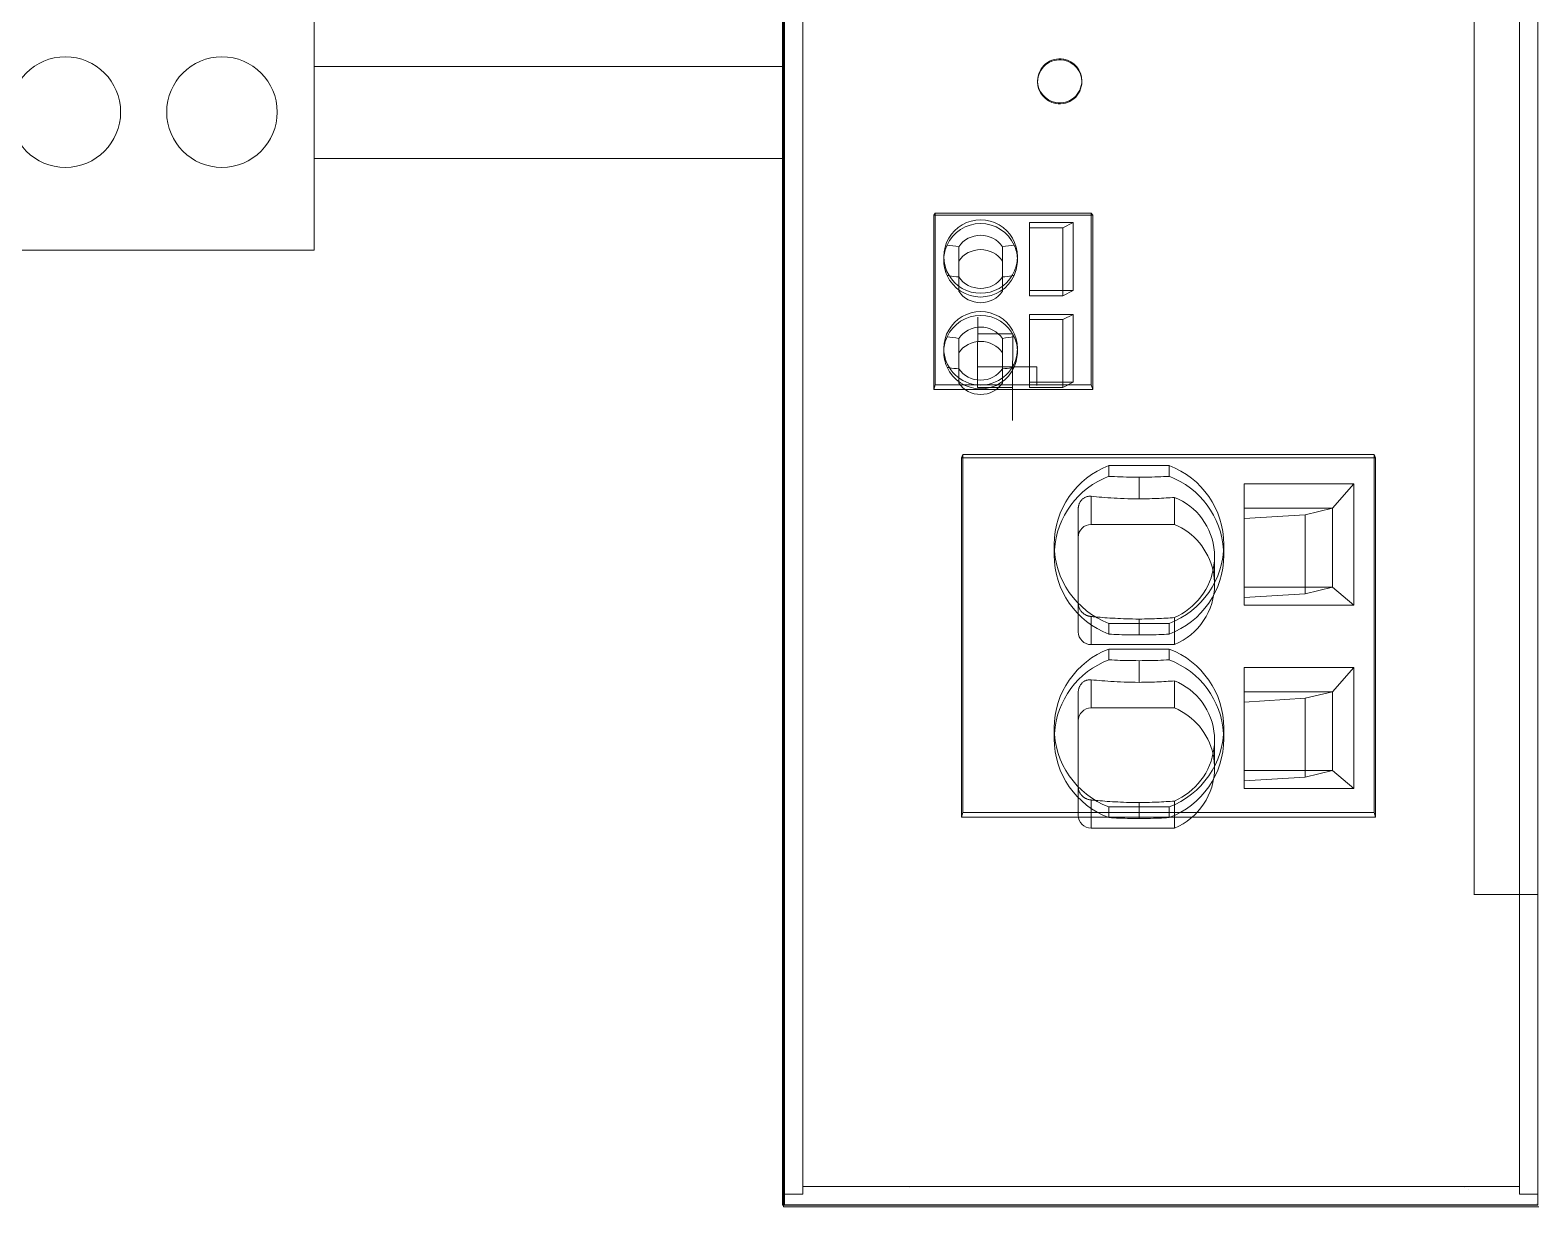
# Model space of a CAD drawing. Header units: millimetres. Extents: x 1359 to 3577, y 1333 to 3557.
# Drawn here: x 2241.2 to 2323, y 3137.1 to 3201 of the extents above; entities that cross this region are included whole.
import ezdxf

# ---------------------------------------------------------------- set-up
doc = ezdxf.new("R2010")
doc.units = ezdxf.units.MM
doc.layers.add('000-PI-Oprema', color=30, linetype='Continuous', lineweight=5)
doc.layers.add('000-SI-Oprema', color=30, linetype='Continuous', lineweight=0)
doc.layers.add('002-PI-Kabelska kanalica', color=150, linetype='Continuous')

# ---------------------------------------------------------------- blocks, each defined once
blk = doc.blocks.new('ELEC_CB')
at = {"layer": '000-SI-Oprema', "color": 0, "linetype": 'ByBlock', "lineweight": 0}
for p, q in [((-0.041, 129.967), (-0.041, -0.033)), ((-0.041, 18.517), (-0.041, 129.967)), ((0.007, 129.867), (0.007, -0.133)), ((0.007, 18.417), (0.007, 129.867)), ((0.055, 129.768), (0.055, 16.827)), ((37.505, 129.768), (37.505, 16.827)), ((40.955, 129.768), (40.955, 16.825)), ((40.959, -0.033), (40.959, 129.967)), ((40.959, 18.517), (40.959, 129.967)), ((1.055, 129.266), (1.055, 17.983)), ((39.955, 17.983), (39.955, 129.293)), ((15.217, 62.119), (15.217, 62.173)), ((13.803, 60.996), (13.803, 60.943)), ((16.203, 60.996), (16.203, 60.943)), ((14.788, 59.766), (14.788, 59.82)), ((8.169, 53.709), (8.244, 53.818)), ((8.244, 53.709), (8.169, 53.709)), ((8.169, 53.709), (8.169, 44.242)), ((8.244, 53.818), (16.717, 53.818)), ((8.244, 44.499), (8.244, 53.818)), ((16.717, 53.709), (8.244, 53.709)), ((13.357, 53.296), (13.357, 49.61)), ((15.741, 53.296), (13.357, 53.296)), ((15.741, 53.296), (15.165, 53.011)), ((15.741, 53.296), (15.741, 49.61)), ((16.792, 53.709), (16.717, 53.818)), ((16.717, 53.818), (16.717, 44.499)), ((16.792, 53.709), (16.717, 53.709)), ((16.792, 44.242), (16.792, 53.709)), ((15.165, 53.011), (13.357, 53.011)), ((15.165, 53.011), (15.165, 49.61)), ((9.518, 50.347), (9.518, 51.989)), ((11.897, 51.989), (11.897, 50.347)), ((8.707, 51.275), (8.707, 51.453)), ((12.707, 51.275), (12.707, 51.453)), ((9.518, 50.347), (9.518, 49.57)), ((11.897, 50.347), (11.897, 49.57)), ((15.741, 49.61), (13.357, 49.61)), ((13.357, 49.325), (13.357, 49.61)), ((15.165, 49.325), (13.357, 49.325)), ((15.165, 49.61), (15.165, 49.325)), ((15.165, 49.325), (15.741, 49.61)), ((13.357, 48.315), (13.357, 44.629)), ((15.741, 48.315), (13.357, 48.315)), ((15.741, 48.315), (15.165, 48.03)), ((15.741, 48.315), (15.741, 44.629)), ((10.555, 48.167), (10.542, 45.467)), ((10.555, 48.167), (10.555, 48.167)), ((15.165, 48.03), (13.357, 48.03)), ((15.165, 48.03), (15.165, 44.629)), ((9.518, 45.366), (9.518, 47.008)), ((10.551, 47.261), (12.459, 47.261)), ((11.897, 47.008), (11.897, 45.366)), ((12.446, 44.353), (12.459, 47.261)), ((8.707, 46.294), (8.707, 46.472)), ((12.707, 46.294), (12.707, 46.472)), ((9.518, 44.589), (9.518, 45.366)), ((10.538, 44.504), (10.542, 45.467)), ((10.542, 45.467), (10.542, 45.467)), ((10.542, 45.467), (13.755, 45.467)), ((11.897, 44.589), (11.897, 45.366)), ((13.755, 45.467), (13.755, 45.467)), ((13.755, 45.467), (13.755, 44.504)), ((8.244, 44.499), (8.169, 44.242)), ((8.169, 44.242), (16.792, 44.242)), ((16.717, 44.499), (8.244, 44.499)), ((10.537, 44.353), (10.538, 44.504)), ((12.446, 44.353), (10.537, 44.353)), ((12.438, 42.551), (12.446, 44.304)), ((12.446, 44.353), (12.446, 44.304)), ((15.741, 44.629), (13.357, 44.629)), ((13.357, 44.344), (13.357, 44.629)), ((15.165, 44.344), (13.357, 44.344)), ((13.755, 44.504), (13.755, 44.461)), ((15.165, 44.629), (15.165, 44.344)), ((15.165, 44.344), (15.741, 44.629)), ((16.792, 44.242), (16.717, 44.499)), ((9.744, 40.715), (9.668, 40.53)), ((9.67, 21.018), (9.668, 40.53)), ((9.668, 40.53), (9.744, 40.53)), ((9.744, 40.715), (9.744, 21.274)), ((9.744, 40.715), (32.067, 40.715)), ((9.744, 40.53), (32.067, 40.53)), ((20.942, 40.108), (17.673, 40.108)), ((17.673, 40.108), (17.673, 39.524)), ((20.942, 40.108), (20.942, 39.524)), ((32.067, 40.715), (32.143, 40.53)), ((32.067, 40.715), (32.067, 21.274)), ((32.067, 40.53), (32.143, 40.53)), ((32.141, 21.018), (32.143, 40.53)), ((17.673, 39.524), (17.823, 39.517)), ((17.823, 39.517), (17.976, 39.509)), ((17.976, 39.509), (18.132, 39.503)), ((18.132, 39.503), (18.292, 39.497)), ((18.292, 39.497), (18.455, 39.492)), ((18.455, 39.492), (18.621, 39.487)), ((18.621, 39.487), (18.79, 39.484)), ((18.79, 39.484), (18.961, 39.481)), ((18.961, 39.481), (19.134, 39.48)), ((19.134, 39.48), (19.307, 39.479)), ((19.307, 39.479), (19.481, 39.48)), ((19.307, 38.303), (19.307, 39.479)), ((19.481, 39.48), (19.654, 39.481)), ((19.654, 39.481), (19.825, 39.484)), ((19.825, 39.484), (19.994, 39.487)), ((19.994, 39.487), (20.16, 39.492)), ((20.16, 39.492), (20.323, 39.497)), ((20.323, 39.497), (20.483, 39.503)), ((20.483, 39.503), (20.639, 39.509)), ((20.639, 39.509), (20.792, 39.517)), ((20.792, 39.517), (20.942, 39.524)), ((25.007, 32.533), (25.007, 39.117)), ((30.962, 39.117), (25.007, 39.117)), ((29.807, 37.792), (30.962, 39.117)), ((30.962, 39.117), (30.962, 32.533)), ((16.008, 37.771), (16.007, 37.743)), ((16.007, 37.566), (16.007, 37.743)), ((16.009, 37.799), (16.008, 37.771)), ((16.012, 37.828), (16.009, 37.799)), ((16.015, 37.857), (16.012, 37.828)), ((16.02, 37.887), (16.015, 37.857)), ((16.026, 37.917), (16.02, 37.887)), ((16.034, 37.948), (16.026, 37.917)), ((16.043, 37.978), (16.034, 37.948)), ((16.053, 38.009), (16.043, 37.978)), ((16.065, 38.041), (16.053, 38.009)), ((16.079, 38.072), (16.065, 38.041)), ((16.095, 38.103), (16.079, 38.072)), ((16.112, 38.134), (16.095, 38.103)), ((16.132, 38.165), (16.112, 38.134)), ((16.153, 38.194), (16.132, 38.165)), ((16.176, 38.223), (16.153, 38.194)), ((16.201, 38.25), (16.176, 38.223)), ((16.227, 38.277), (16.201, 38.25)), ((16.255, 38.301), (16.227, 38.277)), ((16.283, 38.323), (16.255, 38.301)), ((16.312, 38.343), (16.283, 38.323)), ((16.341, 38.361), (16.312, 38.343)), ((16.371, 38.377), (16.341, 38.361)), ((16.401, 38.391), (16.371, 38.377)), ((16.431, 38.404), (16.401, 38.391)), ((16.461, 38.414), (16.431, 38.404)), ((16.49, 38.423), (16.461, 38.414)), ((16.519, 38.429), (16.49, 38.423)), ((16.547, 38.435), (16.519, 38.429)), ((16.575, 38.439), (16.547, 38.435)), ((16.603, 38.441), (16.575, 38.439)), ((16.63, 38.443), (16.603, 38.441)), ((16.656, 38.443), (16.63, 38.443)), ((16.682, 38.442), (16.656, 38.443)), ((16.707, 38.44), (16.682, 38.442)), ((16.707, 38.44), (16.851, 38.427)), ((16.707, 38.44), (16.707, 36.913)), ((16.851, 38.427), (16.996, 38.414)), ((16.996, 38.414), (17.145, 38.401)), ((17.145, 38.401), (17.297, 38.389)), ((17.297, 38.389), (17.454, 38.377)), ((17.454, 38.377), (17.614, 38.365)), ((17.614, 38.365), (17.779, 38.354)), ((17.779, 38.354), (17.95, 38.344)), ((17.95, 38.344), (18.127, 38.334)), ((18.127, 38.334), (18.31, 38.326)), ((18.31, 38.326), (18.498, 38.318)), ((18.498, 38.318), (18.694, 38.312)), ((18.694, 38.312), (18.895, 38.307)), ((18.895, 38.307), (19.1, 38.304)), ((19.1, 38.304), (19.307, 38.303)), ((19.307, 38.303), (19.451, 38.304)), ((19.451, 38.304), (19.595, 38.305)), ((19.595, 38.305), (19.737, 38.307)), ((19.737, 38.307), (19.878, 38.311)), ((19.878, 38.311), (20.015, 38.315)), ((20.015, 38.315), (20.149, 38.319)), ((20.149, 38.319), (20.28, 38.325)), ((20.28, 38.325), (20.408, 38.33)), ((20.408, 38.33), (20.533, 38.337)), ((20.533, 38.337), (20.656, 38.343)), ((20.656, 38.343), (20.775, 38.351)), ((20.775, 38.351), (20.892, 38.358)), ((20.892, 38.358), (21.006, 38.366)), ((21.006, 38.366), (21.118, 38.374)), ((21.118, 38.374), (21.227, 38.382)), ((21.227, 38.382), (21.227, 36.913)), ((21.448, 38.286), (21.227, 38.382)), ((21.66, 38.175), (21.448, 38.286)), ((21.865, 38.05), (21.66, 38.175)), ((22.06, 37.91), (21.865, 38.05)), ((22.245, 37.758), (22.06, 37.91)), ((22.42, 37.592), (22.245, 37.758)), ((25.007, 37.792), (29.807, 37.792)), ((28.323, 37.437), (29.807, 37.792)), ((29.807, 33.508), (29.807, 37.792)), ((16.007, 37.385), (16.007, 37.566)), ((16.007, 37.201), (16.007, 37.385)), ((16.007, 37.012), (16.007, 37.201)), ((16.007, 36.818), (16.007, 37.012)), ((21.227, 36.913), (16.707, 36.913)), ((22.583, 37.414), (22.42, 37.592)), ((22.734, 37.224), (22.583, 37.414)), ((22.871, 37.023), (22.734, 37.224)), ((22.994, 36.812), (22.871, 37.023)), ((28.323, 37.437), (25.007, 37.234)), ((28.323, 33.508), (28.323, 37.437)), ((16.007, 36.619), (16.007, 36.818)), ((16.007, 36.414), (16.007, 36.619)), ((16.007, 36.203), (16.007, 36.414)), ((16.007, 35.984), (16.007, 36.203)), ((23.102, 36.594), (22.994, 36.812)), ((23.194, 36.368), (23.102, 36.594)), ((23.27, 36.136), (23.194, 36.368)), ((23.33, 35.899), (23.27, 36.136)), ((14.707, 35.825), (14.707, 35.241)), ((16.007, 35.76), (16.007, 35.984)), ((16.007, 35.531), (16.007, 35.76)), ((16.007, 35.297), (16.007, 35.531)), ((16.007, 35.06), (16.007, 35.297)), ((23.373, 35.658), (23.33, 35.899)), ((23.399, 35.413), (23.373, 35.658)), ((23.407, 35.165), (23.399, 35.413)), ((23.907, 35.241), (23.907, 35.825)), ((16.007, 34.825), (16.007, 35.06)), ((16.007, 34.598), (16.007, 34.825)), ((16.007, 34.379), (16.007, 34.598)), ((16.007, 34.17), (16.007, 34.379)), ((23.285, 34.242), (23.338, 34.469)), ((23.338, 34.469), (23.376, 34.699)), ((23.376, 34.699), (23.4, 34.931)), ((23.4, 34.931), (23.407, 35.165)), ((23.407, 33.65), (23.407, 35.165)), ((16.007, 33.969), (16.007, 34.17)), ((16.007, 33.778), (16.007, 33.969)), ((16.007, 33.595), (16.007, 33.778)), ((16.007, 33.42), (16.007, 33.595)), ((22.928, 33.381), (23.038, 33.587)), ((23.038, 33.587), (23.134, 33.8)), ((23.134, 33.8), (23.217, 34.019)), ((23.217, 34.019), (23.285, 34.242)), ((16.007, 33.252), (16.007, 33.42)), ((16.007, 33.089), (16.007, 33.252)), ((16.007, 32.932), (16.007, 33.089)), ((16.007, 32.78), (16.007, 32.932)), ((16.007, 32.632), (16.007, 32.78)), ((22.363, 32.639), (22.521, 32.809)), ((22.521, 32.809), (22.668, 32.99)), ((22.668, 32.99), (22.804, 33.181)), ((22.804, 33.181), (22.928, 33.381)), ((25.007, 33.508), (29.807, 33.508)), ((28.323, 33.153), (25.007, 32.951)), ((28.323, 33.153), (28.323, 33.508)), ((28.323, 33.153), (29.807, 33.508)), ((30.962, 32.533), (29.807, 33.508)), ((16.007, 32.629), (16.007, 32.632)), ((16.007, 32.626), (16.007, 32.629)), ((16.007, 32.623), (16.007, 32.626)), ((16.007, 32.619), (16.007, 32.623)), ((16.007, 32.616), (16.007, 32.619)), ((16.007, 32.613), (16.007, 32.616)), ((16.007, 32.613), (16.008, 32.592)), ((16.007, 32.613), (16.007, 31.085)), ((16.008, 32.592), (16.009, 32.571)), ((16.009, 32.571), (16.011, 32.549)), ((16.011, 32.549), (16.014, 32.527)), ((16.014, 32.527), (16.018, 32.505)), ((16.018, 32.505), (16.022, 32.482)), ((16.022, 32.482), (16.028, 32.458)), ((16.028, 32.458), (16.035, 32.434)), ((16.035, 32.434), (16.043, 32.41)), ((16.043, 32.41), (16.053, 32.385)), ((16.053, 32.385), (16.064, 32.359)), ((16.064, 32.359), (16.076, 32.334)), ((16.076, 32.334), (16.089, 32.308)), ((16.089, 32.308), (16.105, 32.282)), ((16.105, 32.282), (16.121, 32.257)), ((16.121, 32.257), (16.139, 32.231)), ((16.139, 32.231), (16.159, 32.206)), ((16.159, 32.206), (16.18, 32.181)), ((16.18, 32.181), (16.202, 32.157)), ((16.202, 32.157), (16.226, 32.133)), ((16.226, 32.133), (16.25, 32.111)), ((16.25, 32.111), (16.276, 32.09)), ((16.276, 32.09), (16.301, 32.07)), ((16.301, 32.07), (16.328, 32.051)), ((16.328, 32.051), (16.354, 32.034)), ((16.354, 32.034), (16.381, 32.018)), ((16.381, 32.018), (16.408, 32.004)), ((16.408, 32.004), (16.435, 31.99)), ((16.435, 31.99), (16.461, 31.978)), ((16.461, 31.978), (16.487, 31.967)), ((16.487, 31.967), (16.513, 31.958)), ((16.513, 31.958), (16.539, 31.949)), ((16.539, 31.949), (16.564, 31.942)), ((16.564, 31.942), (16.589, 31.935)), ((16.589, 31.935), (16.614, 31.929)), ((16.614, 31.929), (16.638, 31.925)), ((16.638, 31.925), (16.662, 31.921)), ((21.227, 31.857), (21.436, 31.956)), ((21.436, 31.956), (21.637, 32.068)), ((21.637, 32.068), (21.831, 32.193)), ((21.831, 32.193), (22.017, 32.33)), ((22.017, 32.33), (22.195, 32.479)), ((22.195, 32.479), (22.363, 32.639)), ((25.007, 32.533), (30.962, 32.533)), ((16.662, 31.921), (16.685, 31.917)), ((16.685, 31.917), (16.707, 31.915)), ((16.746, 31.911), (16.707, 31.915)), ((16.707, 31.915), (16.707, 30.388)), ((16.785, 31.908), (16.746, 31.911)), ((16.825, 31.904), (16.785, 31.908)), ((16.864, 31.901), (16.825, 31.904)), ((16.904, 31.897), (16.864, 31.901)), ((16.944, 31.893), (16.904, 31.897)), ((17.067, 31.883), (16.944, 31.893)), ((17.192, 31.872), (17.067, 31.883)), ((17.32, 31.862), (17.192, 31.872)), ((17.45, 31.852), (17.32, 31.862)), ((17.584, 31.842), (17.45, 31.852)), ((17.721, 31.833), (17.584, 31.842)), ((17.673, 31.541), (17.673, 30.957)), ((17.673, 31.541), (20.942, 31.541)), ((17.862, 31.824), (17.721, 31.833)), ((18.006, 31.816), (17.862, 31.824)), ((18.154, 31.808), (18.006, 31.816)), ((18.307, 31.801), (18.154, 31.808)), ((18.464, 31.794), (18.307, 31.801)), ((18.627, 31.789), (18.464, 31.794)), ((18.793, 31.784), (18.627, 31.789)), ((18.962, 31.781), (18.793, 31.784)), ((19.133, 31.779), (18.962, 31.781)), ((19.307, 31.778), (19.133, 31.779)), ((19.453, 31.779), (19.307, 31.778)), ((19.307, 31.778), (19.307, 31.541)), ((19.307, 31.541), (19.307, 30.912)), ((19.596, 31.78), (19.453, 31.779)), ((19.738, 31.782), (19.596, 31.78)), ((19.877, 31.786), (19.738, 31.782)), ((20.014, 31.79), (19.877, 31.786)), ((20.149, 31.794), (20.014, 31.79)), ((20.28, 31.799), (20.149, 31.794)), ((20.409, 31.805), (20.28, 31.799)), ((20.534, 31.812), (20.409, 31.805)), ((20.656, 31.818), (20.534, 31.812)), ((20.775, 31.825), (20.656, 31.818)), ((20.891, 31.833), (20.775, 31.825)), ((21.006, 31.841), (20.891, 31.833)), ((20.942, 31.541), (20.942, 30.957)), ((21.118, 31.849), (21.006, 31.841)), ((21.227, 31.857), (21.118, 31.849)), ((21.227, 31.857), (21.227, 30.388)), ((16.707, 30.388), (21.227, 30.388)), ((17.809, 30.95), (17.673, 30.957)), ((17.948, 30.943), (17.809, 30.95)), ((18.089, 30.937), (17.948, 30.943)), ((18.234, 30.932), (18.089, 30.937)), ((18.381, 30.927), (18.234, 30.932)), ((18.53, 30.922), (18.381, 30.927)), ((18.682, 30.919), (18.53, 30.922)), ((18.836, 30.916), (18.682, 30.919)), ((18.993, 30.913), (18.836, 30.916)), ((19.15, 30.912), (18.993, 30.913)), ((19.307, 30.912), (19.15, 30.912)), ((19.466, 30.912), (19.307, 30.912)), ((19.623, 30.913), (19.466, 30.912)), ((19.778, 30.916), (19.623, 30.913)), ((19.932, 30.919), (19.778, 30.916)), ((20.085, 30.922), (19.932, 30.919)), ((20.235, 30.927), (20.085, 30.922)), ((20.382, 30.932), (20.235, 30.927)), ((20.526, 30.937), (20.382, 30.932)), ((20.667, 30.943), (20.526, 30.937)), ((20.806, 30.95), (20.667, 30.943)), ((20.942, 30.957), (20.806, 30.95)), ((20.942, 30.146), (17.673, 30.146)), ((17.673, 30.146), (17.673, 29.562)), ((17.673, 29.562), (17.823, 29.555)), ((17.823, 29.555), (17.976, 29.547)), ((17.976, 29.547), (18.132, 29.541)), ((18.132, 29.541), (18.292, 29.535)), ((18.292, 29.535), (18.455, 29.53)), ((18.455, 29.53), (18.621, 29.525)), ((18.621, 29.525), (18.79, 29.522)), ((18.79, 29.522), (18.961, 29.519)), ((18.961, 29.519), (19.134, 29.518)), ((19.134, 29.518), (19.307, 29.517)), ((19.307, 29.517), (19.481, 29.518)), ((19.307, 28.341), (19.307, 29.517)), ((19.481, 29.518), (19.654, 29.519)), ((19.654, 29.519), (19.825, 29.522)), ((19.825, 29.522), (19.994, 29.525)), ((19.994, 29.525), (20.16, 29.53)), ((20.16, 29.53), (20.323, 29.535)), ((20.323, 29.535), (20.483, 29.541)), ((20.483, 29.541), (20.639, 29.547)), ((20.639, 29.547), (20.792, 29.555)), ((20.792, 29.555), (20.942, 29.562)), ((20.942, 30.146), (20.942, 29.562)), ((25.007, 22.571), (25.007, 29.155)), ((30.962, 29.155), (25.007, 29.155)), ((29.807, 27.83), (30.962, 29.155)), ((30.962, 29.155), (30.962, 22.571)), ((16.009, 27.837), (16.008, 27.809)), ((16.012, 27.866), (16.009, 27.837)), ((16.015, 27.895), (16.012, 27.866)), ((16.02, 27.925), (16.015, 27.895)), ((16.026, 27.955), (16.02, 27.925)), ((16.034, 27.986), (16.026, 27.955)), ((16.043, 28.016), (16.034, 27.986)), ((16.053, 28.048), (16.043, 28.016)), ((16.065, 28.079), (16.053, 28.048)), ((16.079, 28.11), (16.065, 28.079)), ((16.095, 28.142), (16.079, 28.11)), ((16.112, 28.172), (16.095, 28.142)), ((16.132, 28.203), (16.112, 28.172)), ((16.153, 28.232), (16.132, 28.203)), ((16.176, 28.261), (16.153, 28.232)), ((16.201, 28.288), (16.176, 28.261)), ((16.227, 28.315), (16.201, 28.288)), ((16.255, 28.339), (16.227, 28.315)), ((16.283, 28.361), (16.255, 28.339)), ((16.312, 28.381), (16.283, 28.361)), ((16.341, 28.399), (16.312, 28.381)), ((16.371, 28.415), (16.341, 28.399)), ((16.401, 28.43), (16.371, 28.415)), ((16.431, 28.442), (16.401, 28.43)), ((16.461, 28.452), (16.431, 28.442)), ((16.49, 28.461), (16.461, 28.452)), ((16.519, 28.467), (16.49, 28.461)), ((16.547, 28.473), (16.519, 28.467)), ((16.575, 28.477), (16.547, 28.473)), ((16.603, 28.479), (16.575, 28.477)), ((16.63, 28.481), (16.603, 28.479)), ((16.656, 28.481), (16.63, 28.481)), ((16.682, 28.48), (16.656, 28.481)), ((16.707, 28.478), (16.682, 28.48)), ((16.707, 28.478), (16.707, 26.951)), ((16.707, 28.478), (16.851, 28.465)), ((16.851, 28.465), (16.996, 28.452)), ((16.996, 28.452), (17.145, 28.439)), ((17.145, 28.439), (17.297, 28.427)), ((17.297, 28.427), (17.454, 28.415)), ((17.454, 28.415), (17.614, 28.403)), ((17.614, 28.403), (17.779, 28.392)), ((17.779, 28.392), (17.95, 28.382)), ((17.95, 28.382), (18.127, 28.372)), ((18.127, 28.372), (18.31, 28.364)), ((18.31, 28.364), (18.498, 28.356)), ((18.498, 28.356), (18.694, 28.35)), ((18.694, 28.35), (18.895, 28.345)), ((18.895, 28.345), (19.1, 28.342)), ((19.1, 28.342), (19.307, 28.341)), ((19.307, 28.341), (19.451, 28.342)), ((19.451, 28.342), (19.595, 28.343)), ((19.595, 28.343), (19.737, 28.345)), ((19.737, 28.345), (19.878, 28.349)), ((19.878, 28.349), (20.015, 28.353)), ((20.015, 28.353), (20.149, 28.357)), ((20.149, 28.357), (20.28, 28.363)), ((20.28, 28.363), (20.408, 28.368)), ((20.408, 28.368), (20.533, 28.375)), ((20.533, 28.375), (20.656, 28.381)), ((20.656, 28.381), (20.775, 28.389)), ((20.775, 28.389), (20.892, 28.396)), ((20.892, 28.396), (21.006, 28.404)), ((21.006, 28.404), (21.118, 28.412)), ((21.118, 28.412), (21.227, 28.42)), ((21.448, 28.324), (21.227, 28.42)), ((21.227, 28.42), (21.227, 26.951)), ((21.66, 28.213), (21.448, 28.324)), ((21.865, 28.088), (21.66, 28.213)), ((22.06, 27.948), (21.865, 28.088)), ((22.245, 27.796), (22.06, 27.948)), ((25.007, 27.83), (29.807, 27.83)), ((28.323, 27.475), (29.807, 27.83)), ((29.807, 23.547), (29.807, 27.83)), ((16.008, 27.809), (16.007, 27.781)), ((16.007, 27.604), (16.007, 27.781)), ((16.007, 27.423), (16.007, 27.604)), ((16.007, 27.239), (16.007, 27.423)), ((16.007, 27.05), (16.007, 27.239)), ((16.007, 26.856), (16.007, 27.05)), ((22.42, 27.63), (22.245, 27.796)), ((22.583, 27.452), (22.42, 27.63)), ((22.734, 27.262), (22.583, 27.452)), ((22.871, 27.061), (22.734, 27.262)), ((22.994, 26.85), (22.871, 27.061)), ((28.323, 27.475), (25.007, 27.272)), ((28.323, 23.547), (28.323, 27.475)), ((16.007, 26.657), (16.007, 26.856)), ((16.007, 26.452), (16.007, 26.657)), ((16.007, 26.241), (16.007, 26.452)), ((16.007, 26.022), (16.007, 26.241)), ((21.227, 26.951), (16.707, 26.951)), ((23.102, 26.632), (22.994, 26.85)), ((23.194, 26.406), (23.102, 26.632)), ((23.27, 26.174), (23.194, 26.406)), ((14.707, 25.863), (14.707, 25.279)), ((16.007, 25.798), (16.007, 26.022)), ((16.007, 25.569), (16.007, 25.798)), ((16.007, 25.336), (16.007, 25.569)), ((23.33, 25.937), (23.27, 26.174)), ((23.373, 25.696), (23.33, 25.937)), ((23.399, 25.451), (23.373, 25.696)), ((23.407, 25.203), (23.399, 25.451)), ((23.907, 25.279), (23.907, 25.863)), ((16.007, 25.098), (16.007, 25.336)), ((16.007, 24.863), (16.007, 25.098)), ((16.007, 24.636), (16.007, 24.863)), ((16.007, 24.417), (16.007, 24.636)), ((23.338, 24.507), (23.376, 24.737)), ((23.376, 24.737), (23.4, 24.969)), ((23.4, 24.969), (23.407, 25.203)), ((23.407, 23.688), (23.407, 25.203)), ((16.007, 24.208), (16.007, 24.417)), ((16.007, 24.007), (16.007, 24.208)), ((16.007, 23.816), (16.007, 24.007)), ((16.007, 23.633), (16.007, 23.816)), ((23.038, 23.625), (23.134, 23.838)), ((23.134, 23.838), (23.217, 24.057)), ((23.217, 24.057), (23.285, 24.28)), ((23.285, 24.28), (23.338, 24.507)), ((16.007, 23.458), (16.007, 23.633)), ((16.007, 23.29), (16.007, 23.458)), ((16.007, 23.127), (16.007, 23.29)), ((16.007, 22.97), (16.007, 23.127)), ((16.007, 22.818), (16.007, 22.97)), ((22.521, 22.847), (22.668, 23.028)), ((22.668, 23.028), (22.804, 23.219)), ((22.804, 23.219), (22.928, 23.419)), ((22.928, 23.419), (23.038, 23.625)), ((25.007, 23.547), (29.807, 23.547)), ((28.323, 23.191), (25.007, 22.989)), ((28.323, 23.191), (28.323, 23.547)), ((28.323, 23.191), (29.807, 23.547)), ((30.962, 22.571), (29.807, 23.547)), ((16.007, 22.67), (16.007, 22.818)), ((16.007, 22.667), (16.007, 22.67)), ((16.007, 22.664), (16.007, 22.667)), ((16.007, 22.661), (16.007, 22.664)), ((16.007, 22.657), (16.007, 22.661)), ((16.007, 22.654), (16.007, 22.657)), ((16.007, 22.651), (16.007, 22.654)), ((16.007, 22.651), (16.007, 21.123)), ((16.007, 22.651), (16.008, 22.63)), ((16.008, 22.63), (16.009, 22.609)), ((16.009, 22.609), (16.011, 22.587)), ((16.011, 22.587), (16.014, 22.565)), ((16.014, 22.565), (16.018, 22.543)), ((16.018, 22.543), (16.022, 22.52)), ((16.022, 22.52), (16.028, 22.496)), ((16.028, 22.496), (16.035, 22.472)), ((16.035, 22.472), (16.043, 22.448)), ((16.043, 22.448), (16.053, 22.423)), ((16.053, 22.423), (16.064, 22.397)), ((16.064, 22.397), (16.076, 22.372)), ((16.076, 22.372), (16.089, 22.346)), ((16.089, 22.346), (16.105, 22.32)), ((16.105, 22.32), (16.121, 22.295)), ((16.121, 22.295), (16.139, 22.269)), ((16.139, 22.269), (16.159, 22.244)), ((16.159, 22.244), (16.18, 22.219)), ((16.18, 22.219), (16.202, 22.195)), ((16.202, 22.195), (16.226, 22.171)), ((16.226, 22.171), (16.25, 22.149)), ((16.25, 22.149), (16.276, 22.128)), ((16.276, 22.128), (16.301, 22.108)), ((16.301, 22.108), (16.328, 22.089)), ((21.436, 21.994), (21.637, 22.106)), ((21.637, 22.106), (21.831, 22.231)), ((21.831, 22.231), (22.017, 22.368)), ((22.017, 22.368), (22.195, 22.517)), ((22.195, 22.517), (22.363, 22.677)), ((22.363, 22.677), (22.521, 22.847)), ((25.007, 22.571), (30.962, 22.571)), ((16.328, 22.089), (16.354, 22.072)), ((16.354, 22.072), (16.381, 22.056)), ((16.381, 22.056), (16.408, 22.042)), ((16.408, 22.042), (16.435, 22.028)), ((16.435, 22.028), (16.461, 22.016)), ((16.461, 22.016), (16.487, 22.005)), ((16.487, 22.005), (16.513, 21.996)), ((16.513, 21.996), (16.539, 21.987)), ((16.539, 21.987), (16.564, 21.98)), ((16.564, 21.98), (16.589, 21.973)), ((16.589, 21.973), (16.614, 21.967)), ((16.614, 21.967), (16.638, 21.963)), ((16.638, 21.963), (16.662, 21.959)), ((16.662, 21.959), (16.685, 21.955)), ((16.685, 21.955), (16.707, 21.953)), ((16.707, 21.953), (16.707, 20.426)), ((16.746, 21.949), (16.707, 21.953)), ((16.785, 21.946), (16.746, 21.949)), ((16.825, 21.942), (16.785, 21.946)), ((16.864, 21.939), (16.825, 21.942)), ((16.904, 21.935), (16.864, 21.939)), ((16.944, 21.931), (16.904, 21.935)), ((17.067, 21.921), (16.944, 21.931)), ((17.192, 21.91), (17.067, 21.921)), ((17.32, 21.9), (17.192, 21.91)), ((17.45, 21.89), (17.32, 21.9)), ((17.584, 21.88), (17.45, 21.89)), ((17.721, 21.871), (17.584, 21.88)), ((17.673, 21.579), (17.673, 20.995)), ((17.673, 21.579), (20.942, 21.579)), ((17.862, 21.862), (17.721, 21.871)), ((18.006, 21.854), (17.862, 21.862)), ((18.154, 21.846), (18.006, 21.854)), ((18.307, 21.839), (18.154, 21.846)), ((18.464, 21.832), (18.307, 21.839)), ((18.627, 21.827), (18.464, 21.832)), ((18.793, 21.822), (18.627, 21.827)), ((18.962, 21.819), (18.793, 21.822)), ((19.133, 21.817), (18.962, 21.819)), ((19.307, 21.816), (19.133, 21.817)), ((19.453, 21.817), (19.307, 21.816)), ((19.307, 21.816), (19.307, 21.579)), ((19.307, 21.579), (19.307, 20.95)), ((19.596, 21.818), (19.453, 21.817)), ((19.738, 21.82), (19.596, 21.818)), ((19.877, 21.824), (19.738, 21.82)), ((20.014, 21.828), (19.877, 21.824)), ((20.149, 21.832), (20.014, 21.828)), ((20.28, 21.838), (20.149, 21.832)), ((20.409, 21.843), (20.28, 21.838)), ((20.534, 21.85), (20.409, 21.843)), ((20.656, 21.856), (20.534, 21.85)), ((20.775, 21.864), (20.656, 21.856)), ((20.891, 21.871), (20.775, 21.864)), ((21.006, 21.879), (20.891, 21.871)), ((20.942, 21.579), (20.942, 20.995)), ((21.118, 21.887), (21.006, 21.879)), ((21.227, 21.895), (21.118, 21.887)), ((21.227, 21.895), (21.436, 21.994)), ((21.227, 21.895), (21.227, 20.426)), ((9.67, 21.018), (9.744, 21.274)), ((9.67, 21.018), (32.141, 21.018)), ((32.067, 21.274), (9.744, 21.274)), ((17.809, 20.988), (17.673, 20.995)), ((17.948, 20.981), (17.809, 20.988)), ((18.089, 20.975), (17.948, 20.981)), ((18.234, 20.97), (18.089, 20.975)), ((18.381, 20.965), (18.234, 20.97)), ((18.53, 20.96), (18.381, 20.965)), ((18.682, 20.957), (18.53, 20.96)), ((18.836, 20.954), (18.682, 20.957)), ((18.993, 20.952), (18.836, 20.954)), ((19.15, 20.95), (18.993, 20.952)), ((19.307, 20.95), (19.15, 20.95)), ((19.466, 20.95), (19.307, 20.95)), ((19.623, 20.952), (19.466, 20.95)), ((19.778, 20.954), (19.623, 20.952)), ((19.932, 20.957), (19.778, 20.954)), ((20.085, 20.96), (19.932, 20.957)), ((20.235, 20.965), (20.085, 20.96)), ((20.382, 20.97), (20.235, 20.965)), ((20.526, 20.975), (20.382, 20.97)), ((20.667, 20.981), (20.526, 20.975)), ((20.806, 20.988), (20.667, 20.981)), ((20.942, 20.995), (20.806, 20.988)), ((32.141, 21.018), (32.067, 21.274)), ((16.707, 20.426), (21.227, 20.426)), ((-0.041, 18.278), (-0.041, 18.517)), ((0.007, 18.278), (-0.041, 18.278)), ((-0.041, 15.727), (-0.041, 18.278)), ((0.007, 18.178), (0.007, 18.417)), ((0.055, 18.178), (0.007, 18.178)), ((0.007, 15.627), (0.007, 18.178)), ((40.959, 18.324), (40.959, 18.517)), ((40.959, 15.777), (40.959, 18.324)), ((1.055, 13.693), (1.055, 17.983)), ((39.955, 13.693), (39.955, 17.983)), ((0.055, 16.825), (0.055, 12.432)), ((37.505, 16.825), (40.955, 16.825)), ((37.505, 16.825), (37.505, 16.805)), ((40.955, 16.825), (40.955, 12.432)), ((-0.041, 0.241), (-0.041, 15.727)), ((0.007, 0.141), (0.007, 15.627)), ((0.055, 15.627), (0.007, 15.627)), ((40.959, 0.241), (40.959, 15.777)), ((1.055, 13.693), (1.055, 0.555)), ((39.955, 13.693), (39.955, 0.555)), ((0.055, 12.432), (0.055, 12.204)), ((40.955, 12.434), (40.955, 12.204)), ((0.055, 12.204), (0.055, -0.032)), ((40.955, 12.204), (40.955, -0.032)), ((1.055, 0.968), (1.055, 0.968)), ((39.955, 0.968), (1.055, 0.968)), ((6.871, 0.904), (6.871, 0.904)), ((36.971, 0.923), (36.971, 0.923)), ((36.971, 0.923), (36.971, 0.923)), ((39.955, 0.968), (39.955, 0.968)), ((-0.041, -0.033), (-0.041, 0.241)), ((0.007, -0.133), (0.007, 0.141)), ((0.055, 0.555), (1.055, 0.555)), ((37.169, 0.809), (37.169, 0.809)), ((39.955, 0.555), (40.955, 0.555)), ((40.907, 0.067), (40.907, 0.067)), ((40.959, -0.033), (40.959, 0.241)), ((-0.041, -0.033), (40.959, -0.033)), ((40.959, -0.033), (-0.041, -0.033)), ((-0.041, -0.033), (-0.041, -0.033)), ((0.007, -0.133), (41.007, -0.133)), ((41.007, -0.133), (0.007, -0.133)), ((0.007, -0.133), (0.007, -0.133)), ((0.055, -0.032), (0.055, -0.032)), ((0.055, -0.032), (40.955, -0.032)), ((1.959, -0.033), (1.959, -0.033)), ((1.959, -0.033), (1.959, -0.033)), ((1.959, -0.033), (1.959, -0.033)), ((2.007, -0.133), (2.007, -0.133)), ((2.007, -0.133), (2.007, -0.133)), ((2.007, -0.133), (2.007, -0.133)), ((4.959, -0.033), (4.959, -0.033)), ((4.959, -0.033), (4.959, -0.033)), ((4.959, -0.033), (4.959, -0.033)), ((4.959, -0.033), (4.959, -0.033)), ((4.959, -0.033), (4.959, -0.033)), ((4.959, -0.033), (4.959, -0.033)), ((4.959, -0.033), (4.959, -0.033)), ((4.959, -0.033), (4.959, -0.033)), ((4.959, -0.033), (4.959, -0.033)), ((4.959, -0.033), (4.959, -0.033)), ((4.959, -0.033), (4.959, -0.033)), ((4.959, -0.033), (4.959, -0.033)), ((5.007, -0.133), (5.007, -0.133)), ((5.007, -0.133), (5.007, -0.133)), ((5.007, -0.133), (5.007, -0.133)), ((5.007, -0.133), (5.007, -0.133)), ((5.007, -0.133), (5.007, -0.133)), ((5.007, -0.133), (5.007, -0.133)), ((5.007, -0.133), (5.007, -0.133)), ((5.007, -0.133), (5.007, -0.133)), ((5.007, -0.133), (5.007, -0.133)), ((5.007, -0.133), (5.007, -0.133)), ((5.007, -0.133), (5.007, -0.133)), ((5.007, -0.133), (5.007, -0.133)), ((5.359, -0.033), (5.359, -0.033)), ((5.359, -0.033), (5.359, -0.033)), ((5.407, -0.133), (5.407, -0.133)), ((5.407, -0.133), (5.407, -0.133)), ((6.859, -0.033), (6.859, -0.033)), ((6.859, -0.033), (6.859, -0.033)), ((6.859, -0.033), (6.859, -0.033)), ((6.859, -0.033), (6.859, -0.033)), ((6.907, -0.133), (6.907, -0.133)), ((6.907, -0.133), (6.907, -0.133)), ((6.907, -0.133), (6.907, -0.133)), ((6.907, -0.133), (6.907, -0.133)), ((7.859, -0.033), (7.859, -0.033)), ((7.907, -0.133), (7.907, -0.133)), ((8.359, -0.033), (8.359, -0.033)), ((8.359, -0.033), (8.359, -0.033)), ((8.359, -0.033), (8.359, -0.033)), ((8.407, -0.133), (8.407, -0.133)), ((8.407, -0.133), (8.407, -0.133)), ((8.407, -0.133), (8.407, -0.133)), ((10.282, -0.033), (10.282, -0.033)), ((10.33, -0.133), (10.33, -0.133)), ((12.204, -0.033), (12.204, -0.033)), ((12.252, -0.133), (12.252, -0.133)), ((13.959, -0.033), (13.959, -0.033)), ((14.007, -0.133), (14.007, -0.133)), ((14.559, -0.033), (14.559, -0.033)), ((14.607, -0.133), (14.607, -0.133)), ((19.477, -0.033), (19.477, -0.033)), ((19.477, -0.033), (19.477, -0.033)), ((19.477, -0.033), (19.477, -0.033)), ((19.477, -0.033), (19.477, -0.033)), ((19.477, -0.033), (19.477, -0.033)), ((19.477, -0.033), (19.477, -0.033)), ((19.477, -0.033), (19.477, -0.033)), ((19.477, -0.033), (19.477, -0.033)), ((19.477, -0.033), (19.477, -0.033)), ((19.477, -0.033), (19.477, -0.033)), ((19.477, -0.033), (19.477, -0.033)), ((19.477, -0.033), (19.477, -0.033)), ((19.477, -0.033), (19.477, -0.033)), ((19.477, -0.033), (19.477, -0.033)), ((19.525, -0.133), (19.525, -0.133)), ((19.525, -0.133), (19.525, -0.133)), ((19.525, -0.133), (19.525, -0.133)), ((19.525, -0.133), (19.525, -0.133)), ((19.525, -0.133), (19.525, -0.133)), ((19.525, -0.133), (19.525, -0.133)), ((19.525, -0.133), (19.525, -0.133)), ((19.525, -0.133), (19.525, -0.133)), ((19.525, -0.133), (19.525, -0.133)), ((19.525, -0.133), (19.525, -0.133)), ((19.525, -0.133), (19.525, -0.133)), ((19.525, -0.133), (19.525, -0.133)), ((19.525, -0.133), (19.525, -0.133)), ((19.525, -0.133), (19.525, -0.133)), ((21.442, -0.033), (21.442, -0.033)), ((21.442, -0.033), (21.442, -0.033)), ((21.442, -0.033), (21.442, -0.033)), ((21.442, -0.033), (21.442, -0.033)), ((21.442, -0.033), (21.442, -0.033)), ((21.442, -0.033), (21.442, -0.033)), ((21.442, -0.033), (21.442, -0.033)), ((21.442, -0.033), (21.442, -0.033)), ((21.442, -0.033), (21.442, -0.033)), ((21.442, -0.033), (21.442, -0.033)), ((21.442, -0.033), (21.442, -0.033)), ((21.442, -0.033), (21.442, -0.033)), ((21.442, -0.033), (21.442, -0.033)), ((21.442, -0.033), (21.442, -0.033)), ((21.49, -0.133), (21.49, -0.133)), ((21.49, -0.133), (21.49, -0.133)), ((21.49, -0.133), (21.49, -0.133)), ((21.49, -0.133), (21.49, -0.133)), ((21.49, -0.133), (21.49, -0.133)), ((21.49, -0.133), (21.49, -0.133)), ((21.49, -0.133), (21.49, -0.133)), ((21.49, -0.133), (21.49, -0.133)), ((21.49, -0.133), (21.49, -0.133)), ((21.49, -0.133), (21.49, -0.133)), ((21.49, -0.133), (21.49, -0.133)), ((21.49, -0.133), (21.49, -0.133)), ((21.49, -0.133), (21.49, -0.133)), ((21.49, -0.133), (21.49, -0.133)), ((26.359, -0.033), (26.359, -0.033)), ((26.407, -0.133), (26.407, -0.133)), ((26.959, -0.033), (26.959, -0.033)), ((27.007, -0.133), (27.007, -0.133)), ((28.711, -0.033), (28.711, -0.033)), ((28.759, -0.133), (28.759, -0.133)), ((30.633, -0.033), (30.633, -0.033)), ((30.681, -0.133), (30.681, -0.133)), ((36.959, -0.033), (36.959, -0.033)), ((36.959, -0.033), (36.959, -0.033)), ((36.959, -0.033), (36.959, -0.033)), ((36.959, -0.033), (36.959, -0.033)), ((36.959, -0.033), (36.959, -0.033)), ((36.959, -0.033), (36.959, -0.033)), ((36.959, -0.033), (36.959, -0.033)), ((36.959, -0.033), (36.959, -0.033)), ((36.959, -0.033), (36.959, -0.033)), ((36.959, -0.033), (36.959, -0.033)), ((36.959, -0.033), (36.959, -0.033)), ((36.959, -0.033), (36.959, -0.033)), ((36.959, -0.033), (36.959, -0.033)), ((36.959, -0.033), (36.959, -0.033)), ((37.007, -0.133), (37.007, -0.133)), ((37.007, -0.133), (37.007, -0.133)), ((37.007, -0.133), (37.007, -0.133)), ((37.007, -0.133), (37.007, -0.133)), ((37.007, -0.133), (37.007, -0.133)), ((37.007, -0.133), (37.007, -0.133)), ((37.007, -0.133), (37.007, -0.133)), ((37.007, -0.133), (37.007, -0.133)), ((37.007, -0.133), (37.007, -0.133)), ((37.007, -0.133), (37.007, -0.133)), ((37.007, -0.133), (37.007, -0.133)), ((37.007, -0.133), (37.007, -0.133)), ((37.007, -0.133), (37.007, -0.133)), ((37.007, -0.133), (37.007, -0.133)), ((37.262, -0.033), (37.262, -0.033)), ((37.31, -0.133), (37.31, -0.133)), ((40.955, -0.032), (40.955, -0.032)), ((40.959, -0.033), (40.959, -0.033))]:
    blk.add_line(p, q, dxfattribs=at)
for centre, major_axis, ratio, start_param, end_param in [((15.003, 60.996), (1.2, 0), 0.996336, 1.391344, 3.14151), ((15.003, 60.943), (1.2, 0), 0.996336, 1.391344, 3.14151), ((15.003, 60.996), (1.2, 0), 0.996336, -0.000082, 1.391344), ((15.003, 60.943), (1.2, 0), 0.996336, -0.000082, 1.391344), ((15.003, 60.996), (1.2, 0), 0.996336, 3.14151, 4.532936), ((15.003, 60.943), (1.2, 0), 0.996336, 3.14151, 4.532936), ((15.003, 60.996), (1.2, 0), 0.996336, -1.750249, -0.000082), ((15.003, 60.943), (1.2, 0), 0.996336, -1.750249, -0.000082), ((10.707, 51.453), (2, 0), 0.996195, 0, 3.141593), ((10.707, 51.252), (2, 0), 0.996195, 0.424146, 2.717447), ((10.707, 51.168), (1.447, 0), 0.996195, 0.606, 2.535593), ((10.707, 51.011), (1.48, -1.535), 0.876352, -2.827734, -2.4483), ((9.208, 51.209), (1.712, -0.293), 0.475251, 1.470526, 1.841308), ((10.707, 50.391), (1.447, 0), 0.996195, 0.606, 2.535593), ((12.207, 51.209), (1.712, 0.293), 0.475251, 1.300284, 1.671066), ((10.707, 51.011), (1.48, 1.535), 0.876352, -0.693293, -0.313858), ((10.707, 51.453), (2, 0), 0.996195, -3.141593, 0), ((10.707, 51.011), (1.48, -1.535), 0.876352, -2.4483, -2.403588), ((10.707, 51.011), (1.48, -1.535), 0.876352, -2.403588, -1.979442), ((10.707, 51.011), (1.48, 1.535), 0.876352, -1.162151, -0.738005), ((10.707, 51.011), (1.48, 1.535), 0.876352, -0.738005, -0.693293), ((9.208, 51.209), (1.712, -0.293), 0.475251, -1.678796, -1.607707), ((10.707, 51.252), (2, 0), 0.996195, -2.717447, -0.424146), ((9.208, 51.209), (1.712, -0.293), 0.475251, -1.607707, -1.308014), ((10.707, 51.168), (1.447, 0), 0.996195, -2.535593, -0.606), ((12.207, 51.209), (1.712, 0.293), 0.475251, -1.833579, -1.533886), ((12.207, 51.209), (1.712, 0.293), 0.475251, -1.533886, -1.462797), ((10.707, 50.391), (1.447, 0), 0.996195, -2.535593, -0.606), ((10.707, 46.472), (2, 0), 0.996195, 0, 3.141593), ((10.707, 46.271), (2, 0), 0.996195, 0.424146, 2.717447), ((10.707, 46.187), (1.447, 0), 0.996195, 0.606, 2.535593), ((10.707, 46.03), (1.48, -1.535), 0.876352, -2.827734, -2.4483), ((9.208, 46.228), (1.712, -0.293), 0.475251, 1.470526, 1.841308), ((10.707, 45.41), (1.447, 0), 0.996195, 0.606, 2.535593), ((12.207, 46.228), (1.712, 0.293), 0.475251, 1.300284, 1.671066), ((10.707, 46.03), (1.48, 1.535), 0.876352, -0.693293, -0.313858), ((10.707, 46.472), (2, 0), 0.996195, -3.141593, -1.710551), ((10.707, 46.03), (1.48, -1.535), 0.876352, -2.4483, -2.403588), ((10.707, 46.03), (1.48, -1.535), 0.876352, -2.403588, -1.979442), ((10.707, 46.472), (2, 0), 0.996195, -1.431042, 0), ((10.707, 46.03), (1.48, 1.535), 0.876352, -1.162151, -0.738005), ((10.707, 46.03), (1.48, 1.535), 0.876352, -0.738005, -0.693293), ((9.208, 46.228), (1.712, -0.293), 0.475251, -1.678796, -1.607707), ((10.707, 46.271), (2, 0), 0.996195, -2.717447, -0.424146), ((9.208, 46.228), (1.712, -0.293), 0.475251, -1.607707, -1.308014), ((10.707, 46.187), (1.447, 0), 0.996195, -2.535593, -0.606), ((12.207, 46.228), (1.712, 0.293), 0.475251, -1.833579, -1.533886), ((12.207, 46.228), (1.712, 0.293), 0.475251, -1.533886, -1.462797), ((10.707, 45.41), (1.447, 0), 0.996195, -2.535593, -0.606), ((10.707, 46.472), (2, 0), 0.996195, -1.710551, -1.431042), ((19.307, 35.825), (4.6, 0), 0.996195, 1.933946, 3.141593), ((19.307, 35.825), (4.6, 0), 0.996195, 0, 1.207647), ((19.307, 35.241), (4.6, 0), 0.996195, 1.933946, 3.077842), ((19.307, 35.241), (4.6, 0), 0.996195, 0.063751, 1.207647), ((16.707, 36.215), (-0.7, 0), 0.996195, -1.570796, 0), ((19.857, 33.65), (-3.55, 0), 0.996195, -2.925766, -1.966994), ((19.307, 35.825), (4.6, 0), 0.996195, 3.141593, 4.349239), ((19.307, 35.241), (4.6, 0), 0.996195, 3.077842, 3.141593), ((19.307, 35.241), (4.6, 0), 0.996195, -3.141593, -1.933946), ((19.307, 35.825), (4.6, 0), 0.996195, -1.207647, 0), ((19.307, 35.241), (4.6, 0), 0.996195, -1.207647, 0), ((19.307, 35.241), (4.6, 0), 0.996195, 0, 0.063751), ((19.857, 33.65), (-3.55, 0), 0.996195, 3.141593, 3.35742), ((19.857, 33.65), (-3.55, 0), 0.996195, 1.966994, 3.141593), ((16.707, 31.085), (-0.7, 0), 0.996195, 0, 1.570796), ((19.307, 25.863), (4.6, 0), 0.996195, 1.933946, 3.141593), ((19.307, 25.279), (4.6, 0), 0.996195, 1.933946, 3.077842), ((19.307, 25.863), (4.6, 0), 0.996195, 0, 1.207647), ((19.307, 25.279), (4.6, 0), 0.996195, 0.063751, 1.207647), ((16.707, 26.253), (-0.7, 0), 0.996195, -1.570796, 0), ((19.857, 23.688), (-3.55, 0), 0.996195, -2.925766, -1.966994), ((19.307, 25.863), (4.6, 0), 0.996195, -3.141593, -1.933946), ((19.307, 25.279), (4.6, 0), 0.996195, 3.077842, 3.141593), ((19.307, 25.863), (4.6, 0), 0.996195, -1.207647, 0), ((19.307, 25.279), (4.6, 0), 0.996195, 0, 0.063751), ((19.307, 25.279), (4.6, 0), 0.996195, -3.141593, -1.933946), ((19.307, 25.279), (4.6, 0), 0.996195, -1.207647, 0), ((19.857, 23.688), (-3.55, 0), 0.996195, -3.141593, -2.925766), ((19.857, 23.688), (-3.55, 0), 0.996195, 1.966994, 3.141593), ((16.707, 21.123), (-0.7, 0), 0.996195, 0, 1.570796)]:
    blk.add_ellipse(centre, major_axis=major_axis, ratio=ratio, start_param=start_param, end_param=end_param, dxfattribs=at)
blk = doc.blocks.new('Pollmann PVB 125-2-9')
at = {"layer": '000-PI-Oprema', "color": 0, "linetype": 'ByBlock', "lineweight": 0}
blk.add_lwpolyline([(16.159, 1.023), (16.159, 4.023, -0.414214), (19.159, 7.023), (23.959, 7.023, -0.414214), (26.959, 4.023), (26.959, 1.023), (26.959, -45.977), (-0.041, -45.977), (-0.041, -49.977, 0.414214), (2.959, -52.977), (4.959, -52.977, 0.414214), (7.959, -49.977), (7.959, -45.977)], format="xyb", dxfattribs=at)
blk.add_lwpolyline([(26.976, 1.023), (-0.024, 1.023), (-0.024, -45.977)], dxfattribs=at)
for centre, radius in [((21.559, 4.023), 2), ((7.459, -8.977), 3.3), ((19.459, -8.977), 3.3), ((4.959, -22.477), 3), ((13.459, -22.477), 3), ((21.959, -22.477), 3), ((4.959, -30.477), 3), ((13.459, -30.477), 3), ((21.959, -30.477), 3), ((4.959, -38.477), 3), ((13.459, -38.477), 3), ((21.959, -38.477), 3), ((3.959, -49.477), 2)]:
    blk.add_circle(centre, radius, dxfattribs=at)

msp = doc.modelspace()

# ---------------------------------------------------------------- linework, layer by layer
at = {"layer": '002-PI-Kabelska kanalica', "color": 0, "linetype": 'ByBlock', "lineweight": 0, "ltscale": 0.25}
for points in [[(2256.564, 3199.056), (2282.099, 3199.056)], [(2256.564, 3194.056), (2282.003, 3194.056)]]:
    msp.add_lwpolyline(points, dxfattribs=at)

# ---------------------------------------------------------------- block references
at = {"layer": '002-PI-Kabelska kanalica', "color": 0, "linetype": 'ByBlock', "lineweight": 0}
for name, p in [('ELEC_CB', (2282.044, 3137.281)), ('Pollmann PVB 125-2-9', (2229.605, 3235.056))]:
    msp.add_blockref(name, p, dxfattribs=at)

doc.saveas('drawing.dxf')
